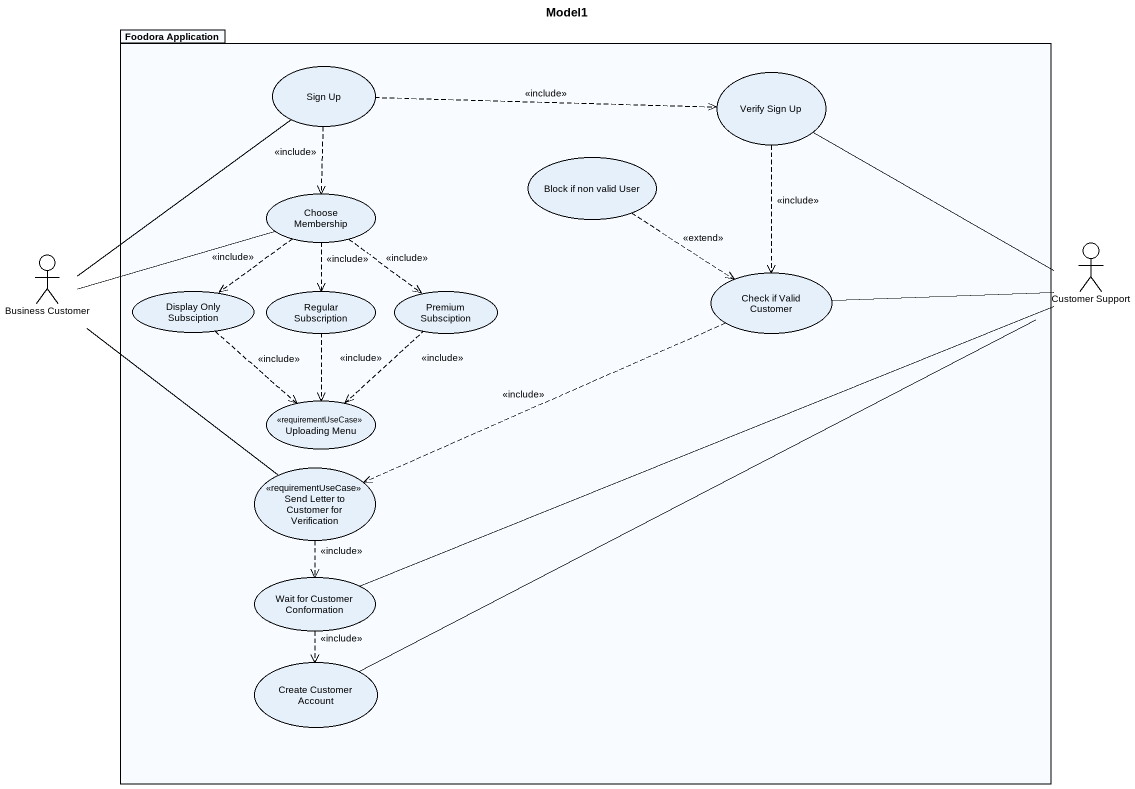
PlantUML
@startuml
title Model1
package "Foodora Application" as Foodora_Application {
  usecase "Sign Up" as Sign_Up
  usecase "Verify Sign Up" as Verify_Sign_Up
  usecase "Block if non valid User" as Block_if_non_valid_User
  usecase "Choose Membership" as Choose_Membership
  usecase "Display Only Subsciption" as Display_Only_Subsciption
  usecase "Regular Subscription" as Regular_Subscription
  usecase "Premium Subsciption" as Premium_Subsciption
  usecase "Check if Valid Customer" as Check_if_Valid_Customer
  usecase "Uploading Menu" as Uploading_Menu <<requirementUseCase>>
  usecase "Send Letter to Customer for Verification" as Send_Letter_to_Customer_for <<requirementUseCase>>
  usecase "Wait for Customer Conformation" as Wait_for_Customer
  usecase "Create Customer Account" as Create_Customer_Account
}
actor "Business Customer" as Business_Customer
actor "Customer Support" as Customer_Support
Sign_Up .right.> Verify_Sign_Up : <<include>>
Sign_Up ..> Choose_Membership : <<include>>
Verify_Sign_Up -right- Customer_Support
Verify_Sign_Up ..> Check_if_Valid_Customer : <<include>>
Block_if_non_valid_User ..> Check_if_Valid_Customer : <<extend>>
Choose_Membership ..> Display_Only_Subsciption : <<include>>
Choose_Membership ..> Regular_Subscription : <<include>>
Choose_Membership ..> Premium_Subsciption : <<include>>
Business_Customer -up- Sign_Up
Business_Customer -right- Choose_Membership
Customer_Support -left- Check_if_Valid_Customer
Display_Only_Subsciption ..> Uploading_Menu : <<include>>
Regular_Subscription ..> Uploading_Menu : <<include>>
Premium_Subsciption ..> Uploading_Menu : <<include>>
Check_if_Valid_Customer .left.> Send_Letter_to_Customer_for : <<include>>
Send_Letter_to_Customer_for -up- Business_Customer
Send_Letter_to_Customer_for ..> Wait_for_Customer : <<include>>
Wait_for_Customer -right- Customer_Support
Wait_for_Customer ..> Create_Customer_Account : <<include>>
Create_Customer_Account -right- Customer_Support
@enduml
